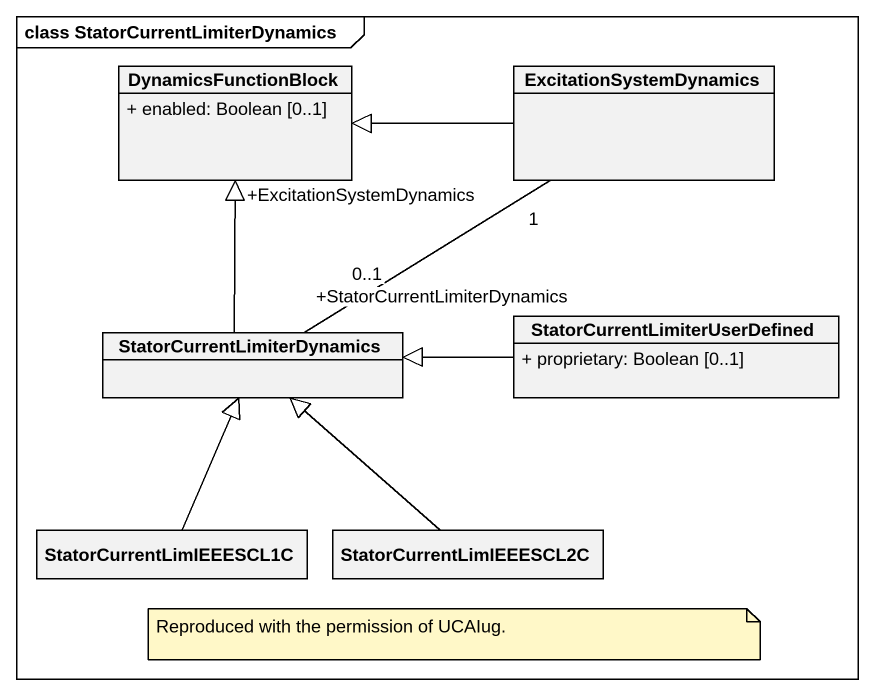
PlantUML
@startuml
mainframe class StatorCurrentLimiterDynamics
hide circle
hide empty members
skinparam classAttributeIconSize 0
class DynamicsFunctionBlock {
  + enabled: Boolean [0..1]
}
class ExcitationSystemDynamics
class StatorCurrentLimiterDynamics
class "StatorCurrentLimiterUserDefined" as StatorCurrentLimiterUserDefi {
  + proprietary: Boolean [0..1]
}
class StatorCurrentLimIEEESCL1C
class StatorCurrentLimIEEESCL2C
ExcitationSystemDynamics -left-|> DynamicsFunctionBlock
StatorCurrentLimiterDynamics -up-|> DynamicsFunctionBlock
StatorCurrentLimiterDynamics "+StatorCurrentLimiterDynamics\n0..1" -up- "+ExcitationSystemDynamics\n1" ExcitationSystemDynamics
StatorCurrentLimiterUserDefi -left-|> StatorCurrentLimiterDynamics
StatorCurrentLimIEEESCL1C -up-|> StatorCurrentLimiterDynamics
StatorCurrentLimIEEESCL2C -up-|> StatorCurrentLimiterDynamics
note as N1
  Reproduced with the permission of UCAIug.
end note
@enduml
